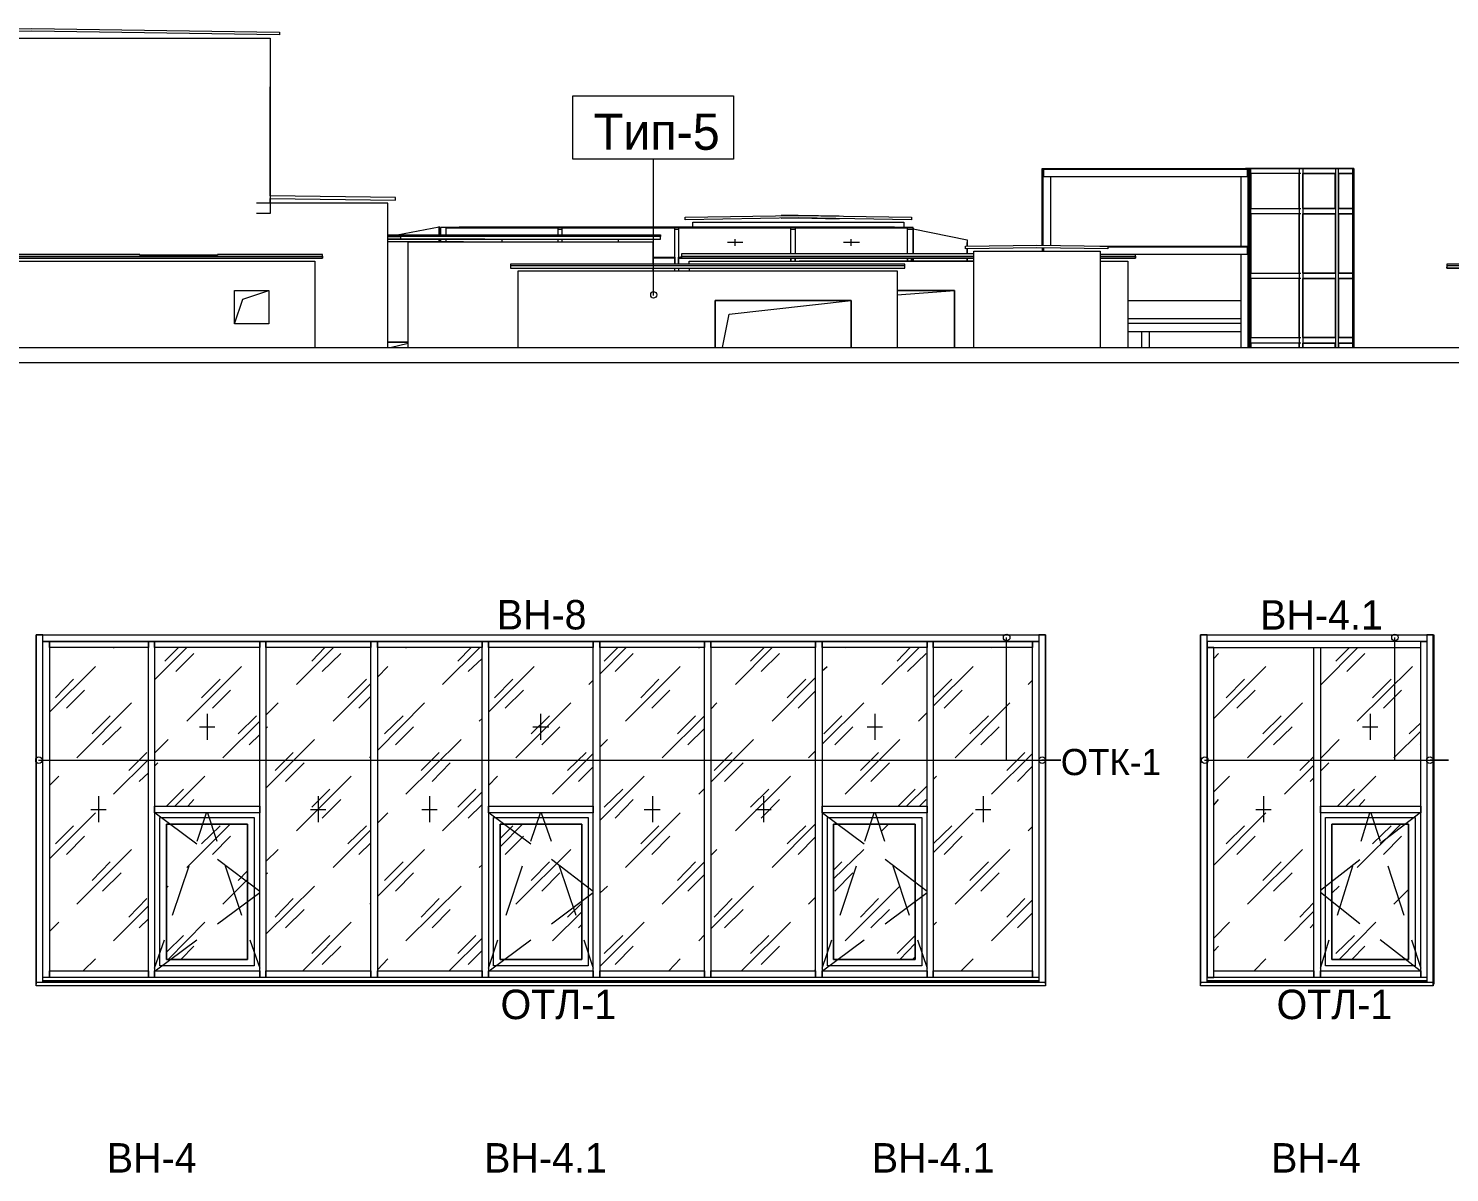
# Model space of a CAD drawing. Header units: millimetres. Extents: x 2294 to 908349, y -83289 to 219220.
# Drawn here: x 331641 to 342625, y 121926 to 130775 of the extents above; entities that cross this region are included whole.
import ezdxf

# ---------------------------------------------------------------- set-up
doc = ezdxf.new("R2010")
doc.units = ezdxf.units.MM
doc.layers.add('PDF _Геометрия', color=7, linetype='Continuous')
doc.layers.add('PDF _Текст', color=7, linetype='Continuous')

msp = doc.modelspace()

# ---------------------------------------------------------------- linework, layer by layer
at = {"layer": 'PDF _Геометрия', "lineweight": 9}
for points in [[(329753.8, 130745.6), (330270.2, 130754.1), (331667.1, 130775.2), (333580.4, 130745.6), (333580.4, 130724.4), (331667.1, 130754.1), (330270.2, 130732.9), (329753.8, 130724.4)], [(333508.5, 129479.9), (333508.5, 130322.3)], [(335849.4, 130254.6), (337089.6, 130254.6), (337089.6, 129763.5), (335849.4, 129763.5)], [(339481.3, 129098.9), (339481.3, 129691.6)], [(339489.8, 129691.6), (341060.3, 129691.6), (341060.3, 129687.3), (341060.3, 129628.1), (339489.8, 129628.1), (339489.8, 129687.3)], [(339489.8, 129687.3), (341060.3, 129687.3)], [(341475.1, 129691.6), (341542.8, 129691.6), (341610.6, 129691.6), (341669.8, 129691.6), (341724.8, 129691.6), (341775.6, 129691.6), (341813.7, 129691.6), (341843.4, 129691.6), (341860.3, 129691.6), (341864.5, 129691.6), (341860.3, 129691.6), (341843.4, 129691.6), (341813.7, 129691.6), (341775.6, 129691.6), (341724.8, 129691.6), (341669.8, 129691.6), (341610.6, 129691.6), (341542.8, 129691.6), (341475.1, 129691.6), (341047.6, 129691.6), (341475.1, 129691.6), (341547.1, 129691.6), (341610.6, 129691.6), (341674.1, 129691.6), (341733.3, 129691.6), (341784.1, 129691.6), (341822.2, 129691.6), (341851.8, 129691.6), (341868.8, 129691.6), (341877.2, 129691.6), (341868.8, 129691.6), (341851.8, 129691.6), (341822.2, 129691.6), (341784.1, 129691.6), (341733.3, 129691.6), (341674.1, 129691.6), (341610.6, 129691.6), (341547.1, 129691.6)], [(341068.7, 129691.6), (341068.7, 128307.3)], [(341089.9, 129653.5), (341089.9, 129382.5), (341462.4, 129382.5), (341462.4, 129653.5)], [(341492, 129691.6), (341462.4, 129691.6)], [(341767.2, 129653.5), (341775.6, 129653.5), (341813.7, 129653.5), (341843.4, 129653.5), (341860.3, 129653.5), (341864.5, 129653.5), (341860.3, 129653.5), (341843.4, 129653.5), (341813.7, 129653.5), (341775.6, 129653.5)], [(341767.2, 129653.5), (341784.1, 129653.5), (341822.2, 129653.5), (341851.8, 129653.5), (341868.8, 129653.5), (341877.2, 129653.5), (341868.8, 129653.5), (341851.8, 129653.5), (341822.2, 129653.5), (341784.1, 129653.5)], [(341877.2, 129691.6), (341877.2, 128307.3), (341877.2, 129691.6), (341885.7, 129691.6), (341885.7, 128307.3), (341885.7, 129691.6)], [(333508.5, 129424.9), (333508.5, 129458.7)], [(341089.9, 129340.2), (341089.9, 128883), (341462.4, 128883), (341462.4, 129340.2)], [(341492, 129340.2), (341542.8, 129340.2), (341610.6, 129340.2), (341669.8, 129340.2), (341724.8, 129340.2), (341741.8, 129340.2), (341724.8, 129340.2), (341669.8, 129340.2), (341610.6, 129340.2), (341542.8, 129340.2)], [(341767.2, 129382.5), (341784.1, 129382.5), (341822.2, 129382.5), (341851.8, 129382.5), (341868.8, 129382.5), (341877.2, 129382.5), (341868.8, 129382.5), (341851.8, 129382.5), (341822.2, 129382.5), (341784.1, 129382.5)], [(341767.2, 129382.5), (341775.6, 129382.5), (341813.7, 129382.5), (341843.4, 129382.5), (341860.3, 129382.5), (341864.5, 129382.5), (341860.3, 129382.5), (341843.4, 129382.5), (341813.7, 129382.5), (341775.6, 129382.5)], [(341767.2, 129340.2), (341775.6, 129340.2), (341813.7, 129340.2), (341843.4, 129340.2), (341860.3, 129340.2), (341864.5, 129340.2), (341860.3, 129340.2), (341843.4, 129340.2), (341813.7, 129340.2), (341775.6, 129340.2)], [(341767.2, 129340.2), (341784.1, 129340.2), (341822.2, 129340.2), (341851.8, 129340.2), (341868.8, 129340.2), (341877.2, 129340.2), (341868.8, 129340.2), (341851.8, 129340.2), (341822.2, 129340.2), (341784.1, 129340.2)], [(334816.5, 129242.9), (334816.5, 129179.4)], [(334816.5, 129238.6), (334816.5, 129179.4)], [(334825, 129209), (334816.5, 129204.8), (334825, 129209), (334816.5, 129209)], [(334875.8, 129230.2), (334875.8, 129234.4)], [(334968.9, 129238.6), (334947.7, 129234.4), (334968.9, 129238.6), (334939.3, 129234.4)], [(338334.2, 129238.6), (334968.9, 129238.6)], [(335764.7, 129221.7), (335752, 129221.7), (335735.1, 129221.7)], [(336636.7, 129221.7), (336666.3, 129221.7), (336649.4, 129221.7)], [(337568, 129221.7), (337551.1, 129221.7), (337534.1, 129221.7)], [(334515.9, 129175.1), (334418.6, 129175.1)], [(335167.8, 129145.5), (334418.6, 129145.5)], [(336526.7, 129166.7), (334515.9, 129166.7), (334515.9, 129179.4), (336526.7, 129179.4)], [(334816.5, 129145.5), (334816.5, 129124.3)], [(334825, 129124.3), (334825, 129145.5)], [(339985.1, 129069.3), (339434.8, 129077.8), (338884.5, 129069.3), (338884.5, 129090.5), (339434.8, 129098.9), (339985.1, 129090.5)], [(339481.3, 129052.4), (339481.3, 129077.8)], [(339985.1, 129086.2), (341060.3, 129086.2)], [(330735.8, 129014.3), (333914.9, 129014.3), (333914.9, 129027), (333102.1, 129027), (333102.1, 129022.7), (332501, 129022.7), (332501, 129027), (330735.8, 129027)], [(337534.1, 128997.3), (337534.1, 128976.2)], [(338948, 128997.3), (337534.1, 128997.3)], [(337568, 128976.2), (337568, 128997.3)], [(338435.8, 128997.3), (338435.8, 128976.2)], [(338473.9, 128997.3), (338473.9, 128976.2)], [(338478.1, 128976.2), (338478.1, 128997.3)], [(338897.2, 129069.3), (338897.2, 129031.2)], [(338897.2, 128997.3), (338897.2, 128976.2)], [(335366.8, 128942.3), (338414.6, 128942.3), (338414.6, 128950.8), (335366.8, 128950.8)], [(341767.2, 128883), (341784.1, 128883), (341822.2, 128883), (341851.8, 128883), (341868.8, 128883), (341877.2, 128883), (341868.8, 128883), (341851.8, 128883), (341822.2, 128883), (341784.1, 128883)], [(341767.2, 128883), (341775.6, 128883), (341813.7, 128883), (341843.4, 128883), (341860.3, 128883), (341864.5, 128883), (341860.3, 128883), (341843.4, 128883), (341813.7, 128883), (341775.6, 128883)], [(342605.3, 128942.3), (345915.6, 128942.3), (345915.6, 128950.8), (345039.3, 128950.8), (345039.3, 128946.5), (344442.5, 128946.5), (344442.5, 128950.8), (343689, 128950.8), (343689, 128946.5), (343092.1, 128946.5), (343092.1, 128950.8), (342605.3, 128950.8)], [(333500, 128747.6), (333500, 128489.4), (333233.3, 128489.4), (333233.3, 128747.6)], [(333500, 128747.6), (333500, 128489.4), (333233.3, 128489.4), (333233.3, 128747.6)], [(338799.8, 128747.6), (338355.3, 128747.6), (338799.8, 128747.6), (338799.8, 128307.3)], [(341089.9, 128840.7), (341089.9, 128383.5), (341462.4, 128383.5), (341462.4, 128840.7)], [(341492, 128840.7), (341542.8, 128840.7), (341610.6, 128840.7), (341669.8, 128840.7), (341724.8, 128840.7), (341741.8, 128840.7), (341724.8, 128840.7), (341669.8, 128840.7), (341610.6, 128840.7), (341542.8, 128840.7)], [(341767.2, 128840.7), (341775.6, 128840.7), (341813.7, 128840.7), (341843.4, 128840.7), (341860.3, 128840.7), (341864.5, 128840.7), (341860.3, 128840.7), (341843.4, 128840.7), (341813.7, 128840.7), (341775.6, 128840.7)], [(341767.2, 128840.7), (341784.1, 128840.7), (341822.2, 128840.7), (341851.8, 128840.7), (341868.8, 128840.7), (341877.2, 128840.7), (341868.8, 128840.7), (341851.8, 128840.7), (341822.2, 128840.7), (341784.1, 128840.7)], [(337999.8, 128671.4), (336950, 128671.4), (336950, 128307.3), (336950, 128671.4), (337999.8, 128671.4), (337999.8, 128307.3)], [(334575.2, 128349.7), (334418.6, 128349.7)], [(341492, 128341.2), (341542.8, 128341.2), (341610.6, 128341.2), (341669.8, 128341.2), (341724.8, 128341.2), (341741.8, 128341.2), (341724.8, 128341.2), (341669.8, 128341.2), (341610.6, 128341.2), (341542.8, 128341.2)], [(341767.2, 128383.5), (341784.1, 128383.5), (341822.2, 128383.5), (341851.8, 128383.5), (341868.8, 128383.5), (341877.2, 128383.5), (341868.8, 128383.5), (341851.8, 128383.5), (341822.2, 128383.5), (341784.1, 128383.5)], [(341767.2, 128383.5), (341775.6, 128383.5), (341813.7, 128383.5), (341843.4, 128383.5), (341860.3, 128383.5), (341864.5, 128383.5), (341860.3, 128383.5), (341843.4, 128383.5), (341813.7, 128383.5), (341775.6, 128383.5)], [(341767.2, 128341.2), (341775.6, 128341.2), (341813.7, 128341.2), (341843.4, 128341.2), (341860.3, 128341.2), (341864.5, 128341.2), (341860.3, 128341.2), (341843.4, 128341.2), (341813.7, 128341.2), (341775.6, 128341.2)], [(341767.2, 128341.2), (341784.1, 128341.2), (341822.2, 128341.2), (341851.8, 128341.2), (341868.8, 128341.2), (341877.2, 128341.2), (341868.8, 128341.2), (341851.8, 128341.2), (341822.2, 128341.2), (341784.1, 128341.2)], [(331751.8, 126085), (331777.2, 126085), (332589.9, 126085), (333453.4, 126085), (334312.8, 126085), (335172.1, 126085), (336031.4, 126085), (336890.7, 126085), (337750, 126085), (338609.3, 126085), (339426.3, 126085), (339451.7, 126085), (339451.7, 126034.2), (339426.3, 126034.2), (338609.3, 126034.2), (337750, 126034.2), (336890.7, 126034.2), (336031.4, 126034.2), (335172.1, 126034.2), (334312.8, 126034.2), (333453.4, 126034.2), (332589.9, 126034.2), (331777.2, 126034.2), (331751.8, 126034.2)], [(332568.7, 125987.6), (331802.6, 125987.6), (331802.6, 126034.2), (332568.7, 126034.2)], [(332568.7, 124734.6), (332568.7, 126034.2), (332615.3, 126034.2), (332615.3, 124734.6), (332615.3, 123435.1), (332568.7, 123435.1)], [(333428.1, 125987.6), (332615.3, 125987.6), (332615.3, 126034.2), (333428.1, 126034.2)], [(333428.1, 124734.6), (333428.1, 126034.2), (333474.6, 126034.2), (333474.6, 124734.6), (333474.6, 123435.1), (333428.1, 123435.1)], [(334287.4, 125987.6), (333474.6, 125987.6), (333474.6, 126034.2), (334287.4, 126034.2)], [(334287.4, 124734.6), (334287.4, 126034.2), (334338.2, 126034.2), (334338.2, 124734.6), (334338.2, 123435.1), (334287.4, 123435.1)], [(335146.7, 125987.6), (334338.2, 125987.6), (334338.2, 126034.2), (335146.7, 126034.2)], [(335146.7, 124734.6), (335146.7, 126034.2), (335197.5, 126034.2), (335197.5, 124734.6), (335197.5, 123435.1), (335146.7, 123435.1)], [(336006, 125987.6), (335197.5, 125987.6), (335197.5, 126034.2), (336006, 126034.2)], [(336006, 124734.6), (336006, 126034.2), (336056.8, 126034.2), (336056.8, 124734.6), (336056.8, 123435.1), (336006, 123435.1)], [(336865.3, 125987.6), (336056.8, 125987.6), (336056.8, 126034.2), (336865.3, 126034.2)], [(336865.3, 124734.6), (336865.3, 126034.2), (336916.1, 126034.2), (336916.1, 124734.6), (336916.1, 123435.1), (336865.3, 123435.1)], [(337724.6, 125987.6), (336916.1, 125987.6), (336916.1, 126034.2), (337724.6, 126034.2)], [(337724.6, 124734.6), (337724.6, 126034.2), (337775.4, 126034.2), (337775.4, 124734.6), (337775.4, 123435.1), (337724.6, 123435.1)], [(338588.2, 125987.6), (337775.4, 125987.6), (337775.4, 126034.2), (338588.2, 126034.2)], [(338588.2, 124734.6), (338588.2, 126034.2), (338634.7, 126034.2), (338634.7, 124734.6), (338634.7, 123435.1), (338588.2, 123435.1)], [(339400.9, 125987.6), (338634.7, 125987.6), (338634.7, 126034.2), (339400.9, 126034.2)], [(341602.1, 126034.2), (340751.2, 126034.2), (340751.2, 125987.6), (341602.1, 125987.6), (342402.1, 125987.6), (342402.1, 126034.2), (341602.1, 126034.2), (340776.6, 126034.2), (340751.2, 126034.2), (340751.2, 126085), (340776.6, 126085), (341602.1, 126085), (342427.5, 126085), (342448.7, 126085), (342448.7, 126034.2), (342427.5, 126034.2)], [(342402.1, 126008.8), (342402.1, 126034.2), (342448.7, 126034.2), (342448.7, 126008.8), (342448.7, 124734.6), (342448.7, 123435.1), (342402.1, 123435.1), (342402.1, 124734.6)], [(341627.5, 123435.1), (341576.7, 123435.1), (340802, 123435.1), (340802, 123485.9), (341576.7, 123485.9), (341576.7, 123435.1), (341576.7, 124734.6), (341576.7, 125987.6), (341627.5, 125987.6), (341627.5, 124734.6)], [(333428.1, 124709.2), (332615.3, 124709.2), (332615.3, 124760), (333428.1, 124760)], [(336006, 124709.2), (335197.5, 124709.2), (335197.5, 124760), (336006, 124760)], [(338588.2, 124709.2), (337775.4, 124709.2), (337775.4, 124760), (338588.2, 124760)], [(342402.1, 124709.2), (341627.5, 124709.2), (341627.5, 124760), (342402.1, 124760)], [(332657.6, 124671.1), (333385.7, 124671.1), (333385.7, 123524), (332657.6, 123524)], [(333385.7, 124671.1), (333385.7, 123524), (332657.6, 123524), (332657.6, 124671.1)], [(333334.9, 124620.4), (332708.4, 124620.4), (332708.4, 123574.8), (333334.9, 123574.8)], [(332708.4, 123574.8), (332708.4, 124620.4), (333334.9, 124620.4), (333334.9, 123574.8)], [(335235.6, 124671.1), (335967.9, 124671.1), (335967.9, 123524), (335235.6, 123524)], [(335967.9, 124671.1), (335967.9, 123524), (335235.6, 123524), (335235.6, 124671.1)], [(335917.1, 124620.4), (335286.4, 124620.4), (335286.4, 123574.8), (335917.1, 123574.8)], [(335286.4, 123574.8), (335286.4, 124620.4), (335917.1, 124620.4), (335917.1, 123574.8)], [(337817.7, 124671.1), (338545.8, 124671.1), (338545.8, 123524), (337817.7, 123524)], [(338545.8, 124671.1), (338545.8, 123524), (337817.7, 123524), (337817.7, 124671.1)], [(338495, 124620.4), (337864.3, 124620.4), (337864.3, 123574.8), (338495, 123574.8)], [(337864.3, 123574.8), (337864.3, 124620.4), (338495, 124620.4), (338495, 123574.8)], [(341665.6, 124671.1), (342359.8, 124671.1), (342359.8, 123524), (341665.6, 123524)], [(342359.8, 124671.1), (342359.8, 123524), (341665.6, 123524), (341665.6, 124671.1)], [(342309, 124620.4), (341716.4, 124620.4), (341716.4, 123574.8), (342309, 123574.8)], [(341716.4, 123574.8), (341716.4, 124620.4), (342309, 124620.4), (342309, 123574.8)], [(332568.7, 123435.1), (331802.6, 123435.1), (331802.6, 123485.9), (332568.7, 123485.9)], [(333428.1, 123435.1), (332615.3, 123435.1), (332615.3, 123485.9), (333428.1, 123485.9)], [(334287.4, 123435.1), (333474.6, 123435.1), (333474.6, 123485.9), (334287.4, 123485.9)], [(335146.7, 123435.1), (334338.2, 123435.1), (334338.2, 123485.9), (335146.7, 123485.9)], [(336006, 123435.1), (335197.5, 123435.1), (335197.5, 123485.9), (336006, 123485.9)], [(336865.3, 123435.1), (336056.8, 123435.1), (336056.8, 123485.9), (336865.3, 123485.9)], [(337724.6, 123435.1), (336916.1, 123435.1), (336916.1, 123485.9), (337724.6, 123485.9)], [(338588.2, 123435.1), (337775.4, 123435.1), (337775.4, 123485.9), (338588.2, 123485.9)], [(339400.9, 123435.1), (338634.7, 123435.1), (338634.7, 123485.9), (339400.9, 123485.9)], [(342402.1, 123435.1), (341627.5, 123435.1), (341627.5, 123485.9), (342402.1, 123485.9)]]:
    msp.add_lwpolyline(points, close=True, dxfattribs=at)
for points in [[(330346.4, 129154), (330346.4, 129175.1), (329766.5, 129166.7), (329766.5, 129145.5), (330346.4, 129154), (330346.4, 129124.3), (330346.4, 130686.3), (330452.2, 130686.3), (330452.2, 130699), (333402.7, 130699), (333508.5, 130699), (333508.5, 129344.4), (333402.7, 129344.4)], [(333508.5, 130322.3), (333508.5, 129479.9), (333508.5, 129458.7)], [(336471.6, 128709.5), (336471.6, 129763.5)], [(339477.1, 129098.9), (339477.1, 129691.6), (339481.3, 129691.6), (339540.6, 129691.6)], [(339540.6, 129628.1), (339540.6, 129098.9)], [(341013.7, 129691.6), (341068.7, 129691.6), (341077.2, 129691.6), (341077.2, 128307.3)], [(341013.7, 129090.5), (341013.7, 129628.1)], [(341462.4, 129691.6), (341462.4, 128307.3), (341462.4, 128341.2), (341089.9, 128341.2), (341089.9, 128307.3), (341089.9, 129691.6), (341060.3, 129691.6), (341089.9, 129691.6)], [(341475.1, 129653.5), (341077.2, 129653.5)], [(341492, 129691.6), (341492, 128307.3), (341492, 128341.2)], [(341741.8, 129382.5), (341741.8, 129653.5), (341741.8, 129382.5), (341724.8, 129382.5), (341669.8, 129382.5), (341610.6, 129382.5), (341542.8, 129382.5), (341492, 129382.5), (341542.8, 129382.5), (341610.6, 129382.5), (341669.8, 129382.5), (341724.8, 129382.5), (341741.8, 129382.5), (341733.3, 129382.5), (341674.1, 129382.5), (341610.6, 129382.5), (341547.1, 129382.5), (341492, 129382.5), (341547.1, 129382.5), (341610.6, 129382.5), (341674.1, 129382.5), (341733.3, 129382.5), (341746, 129382.5)], [(341492, 129382.5), (341492, 129653.5), (341542.8, 129653.5), (341610.6, 129653.5), (341669.8, 129653.5), (341724.8, 129653.5), (341741.8, 129653.5), (341724.8, 129653.5), (341669.8, 129653.5), (341610.6, 129653.5), (341542.8, 129653.5), (341492, 129653.5), (341547.1, 129653.5), (341610.6, 129653.5), (341674.1, 129653.5), (341733.3, 129653.5), (341741.8, 129653.5)], [(341746, 129653.5), (341733.3, 129653.5), (341674.1, 129653.5), (341610.6, 129653.5), (341547.1, 129653.5), (341492, 129653.5)], [(341746, 128307.3), (341746, 129691.6), (341741.8, 129691.6), (341762.9, 129691.6), (341767.2, 129691.6), (341746, 129691.6)], [(341767.2, 128341.2), (341767.2, 128307.3), (341767.2, 129691.6)], [(341767.2, 129653.5), (341767.2, 129382.5)], [(341877.2, 129653.5), (341877.2, 129691.6)], [(334418.6, 128307.3), (334418.6, 129424.9), (333402.7, 129424.9)], [(333508.5, 129458.7), (334477.8, 129446), (334477.8, 129467.2), (333508.5, 129479.9)], [(333508.5, 129458.7), (333508.5, 129424.9)], [(337457.9, 129306.4), (337589.1, 129310.6), (336717.1, 129293.7), (336717.1, 129314.8), (337589.1, 129327.5), (337457.9, 129327.5)], [(337906.6, 129323.3), (337589.1, 129327.5), (338465.4, 129314.8), (338465.4, 129293.7), (337589.1, 129310.6), (337906.6, 129302.1)], [(341077.2, 129382.5), (341475.1, 129382.5)], [(341475.1, 129340.2), (341077.2, 129340.2)], [(341746, 129340.2), (341733.3, 129340.2), (341674.1, 129340.2), (341610.6, 129340.2), (341547.1, 129340.2), (341492, 129340.2), (341547.1, 129340.2), (341610.6, 129340.2), (341674.1, 129340.2), (341733.3, 129340.2), (341741.8, 129340.2), (341741.8, 128883)], [(341741.8, 129340.2), (341741.8, 128883), (341724.8, 128883), (341669.8, 128883), (341610.6, 128883), (341542.8, 128883), (341492, 128883), (341542.8, 128883), (341610.6, 128883), (341669.8, 128883), (341724.8, 128883), (341741.8, 128883), (341733.3, 128883), (341674.1, 128883), (341610.6, 128883), (341547.1, 128883), (341492, 128883), (341547.1, 128883), (341610.6, 128883), (341674.1, 128883), (341733.3, 128883), (341746, 128883)], [(341492, 128883), (341492, 129340.2)], [(341767.2, 129340.2), (341767.2, 128883)], [(341877.2, 129340.2), (341877.2, 129382.5)], [(334816.5, 129179.4), (334816.5, 129238.6), (334490.5, 129175.1)], [(334816.5, 129242.9), (334816.5, 129242.9)], [(338478.1, 129213.2), (338478.1, 129221.7), (338478.1, 129234.4), (337551.1, 129234.4), (336649.4, 129234.4), (335752, 129234.4), (334875.8, 129234.4), (334825, 129234.4), (334825, 129179.4)], [(335735.1, 129179.4), (335735.1, 129230.2), (334867.3, 129230.2), (334867.3, 129179.4)], [(334968.9, 129238.6), (334968.9, 129238.6)], [(334968.9, 129238.6), (334968.9, 129238.6)], [(334968.9, 129238.6), (334968.9, 129238.6)], [(338334.2, 129238.6), (334968.9, 129238.6)], [(338334.2, 129238.6), (334968.9, 129238.6)], [(334968.9, 129238.6), (334968.9, 129238.6)], [(338334.2, 129238.6), (334968.9, 129238.6)], [(336467.4, 129005.8), (336636.7, 129005.8), (336636.7, 129230.2), (335764.7, 129230.2), (335764.7, 129179.4)], [(337534.1, 129031.2), (337534.1, 129230.2), (336666.3, 129230.2), (336666.3, 129005.8), (336687.5, 129005.8)], [(336776.4, 129238.6), (336776.4, 129276.7), (338300.3, 129276.7), (338406.1, 129276.7), (338406.1, 129234.4)], [(338435.8, 129031.2), (338435.8, 129230.2), (337568, 129230.2), (337568, 129031.2)], [(338334.2, 129238.6), (338334.2, 129238.6)], [(338334.2, 129238.6), (338334.2, 129238.6)], [(338334.2, 129238.6), (338334.2, 129238.6)], [(338334.2, 129238.6), (338334.2, 129238.6)], [(338363.8, 129234.4), (338334.2, 129238.6)], [(338334.2, 129238.6), (338355.3, 129234.4)], [(338334.2, 129238.6), (338334.2, 129238.6)], [(338363.8, 129234.4), (338334.2, 129238.6)], [(338334.2, 129238.6), (338355.3, 129234.4)], [(338334.2, 129238.6), (338334.2, 129238.6)], [(338478.1, 129221.7), (338435.8, 129221.7), (338478.1, 129221.7), (338478.1, 129031.2), (338478.1, 129225.9), (338897.2, 129141.3), (338897.2, 129090.5), (338897.2, 129120.1), (338897.2, 129090.5)], [(338473.9, 129230.2), (338478.1, 129230.2), (338478.1, 129031.2), (338478.1, 129225.9)], [(334418.6, 129166.7), (334515.9, 129166.7), (334515.9, 129145.5), (336526.7, 129145.5), (336526.7, 129166.7)], [(335002.7, 129124.3), (334418.6, 129124.3)], [(334515.9, 129158.2), (334515.9, 129145.5), (336526.7, 129145.5), (336526.7, 129158.2)], [(334575.2, 128307.3), (334575.2, 129124.3), (336361.6, 129124.3), (336467.4, 129124.3), (336467.4, 128950.8)], [(334816.5, 129145.5), (334816.5, 129124.3), (334816.5, 129145.5)], [(334816.5, 129124.3), (334816.5, 129145.5)], [(334867.3, 129145.5), (334867.3, 129124.3)], [(335303.3, 129124.3), (335303.3, 129145.5)], [(335735.1, 129124.3), (335735.1, 129145.5)], [(335764.7, 129145.5), (335764.7, 129124.3)], [(336200.7, 129124.3), (336200.7, 129145.5)], [(337161.6, 129120.1), (337043.1, 129120.1)], [(337102.3, 129094.7), (337102.3, 129145.5)], [(338063.3, 129120.1), (337940.5, 129120.1)], [(337999.8, 129094.7), (337999.8, 129145.5)], [(339477.1, 129077.8), (339477.1, 129052.4)], [(339489.8, 129052.4), (339489.8, 129077.8)], [(339921.6, 129090.5), (341060.3, 129090.5), (341060.3, 129086.2), (341060.3, 129027), (340196.7, 129027)], [(333914.9, 129014.3), (333914.9, 128997.3), (330735.8, 128997.3), (330735.8, 129005.8)], [(330735.8, 129014.3), (330735.8, 128997.3), (333914.9, 128997.3), (333914.9, 129005.8)], [(330795.1, 128307.3), (330795.1, 128976.2), (333749.8, 128976.2), (333855.6, 128976.2), (333855.6, 128307.3)], [(332501, 129022.7), (333102.1, 129022.7)], [(336636.7, 128997.3), (336636.7, 128950.8), (336636.7, 128997.3), (336467.4, 128997.3)], [(336636.7, 129005.8), (336636.7, 128997.3), (336636.7, 128959.2)], [(336666.3, 128997.3), (336666.3, 128950.8), (336666.3, 128997.3), (336687.5, 128997.3), (338948, 128997.3), (336687.5, 128997.3), (336687.5, 129014.3), (336687.5, 128997.3)], [(336666.3, 128959.2), (336666.3, 128997.3), (336666.3, 129005.8)], [(338948, 129031.2), (336687.5, 129031.2), (336687.5, 129014.3), (338948, 129014.3)], [(336746.8, 128950.8), (336746.8, 128976.2), (338948, 128976.2), (337597.6, 128976.2)], [(338465.4, 128976.2), (338465.4, 128997.3)], [(338478.1, 128997.3), (338478.1, 128976.2)], [(338897.2, 129031.2), (338897.2, 129069.3)], [(338897.2, 128976.2), (338897.2, 128997.3)], [(338948, 128307.3), (338948, 129052.4), (339820, 129052.4), (339925.8, 129052.4), (339925.8, 128307.3)], [(339925.8, 129014.3), (340196.7, 129014.3), (340196.7, 129027), (339925.8, 129027)], [(340196.7, 129014.3), (340196.7, 128997.3), (339925.8, 128997.3), (340196.7, 128997.3), (340196.7, 129010)], [(339925.8, 128976.2), (340031.6, 128976.2), (340137.5, 128976.2), (340137.5, 128307.3)], [(341013.7, 128307.3), (341013.7, 129027)], [(335366.8, 128929.6), (335366.8, 128921.1), (338414.6, 128921.1), (338414.6, 128942.3)], [(335366.8, 128942.3), (335366.8, 128921.1), (338414.6, 128921.1), (338414.6, 128929.6)], [(335426.1, 128307.3), (335426.1, 128900), (338249.5, 128900), (338355.3, 128900), (338355.3, 128307.3)], [(336467.4, 128921.1), (336467.4, 128900)], [(336636.7, 128900), (336636.7, 128921.1)], [(336666.3, 128921.1), (336666.3, 128900)], [(336746.8, 128921.1), (336746.8, 128900)], [(341077.2, 128883), (341475.1, 128883)], [(341877.2, 128840.7), (341877.2, 128883)], [(345915.6, 128942.3), (345915.6, 128921.1), (342605.3, 128921.1), (342605.3, 128929.6)], [(342605.3, 128942.3), (342605.3, 128921.1), (345915.6, 128921.1), (345915.6, 128929.6)], [(333233.3, 128489.4), (333296.8, 128679.9), (333500, 128747.6)], [(338355.3, 128713.7), (338799.8, 128747.6)], [(339925.8, 128819.5), (339925.8, 128417.4)], [(341475.1, 128840.7), (341077.2, 128840.7)], [(341746, 128840.7), (341733.3, 128840.7), (341674.1, 128840.7), (341610.6, 128840.7), (341547.1, 128840.7), (341492, 128840.7), (341547.1, 128840.7), (341610.6, 128840.7), (341674.1, 128840.7), (341733.3, 128840.7), (341741.8, 128840.7), (341741.8, 128383.5)], [(341741.8, 128840.7), (341741.8, 128383.5), (341724.8, 128383.5), (341669.8, 128383.5), (341610.6, 128383.5), (341542.8, 128383.5), (341492, 128383.5), (341542.8, 128383.5), (341610.6, 128383.5), (341669.8, 128383.5), (341724.8, 128383.5), (341741.8, 128383.5), (341733.3, 128383.5), (341674.1, 128383.5), (341610.6, 128383.5), (341547.1, 128383.5), (341492, 128383.5), (341547.1, 128383.5), (341610.6, 128383.5), (341674.1, 128383.5), (341733.3, 128383.5), (341746, 128383.5)], [(341492, 128383.5), (341492, 128840.7)], [(341767.2, 128840.7), (341767.2, 128383.5)], [(337005, 128307.3), (337055.8, 128565.6), (337999.8, 128671.4)], [(340137.5, 128671.4), (341013.7, 128671.4)], [(340137.5, 128531.7), (341013.7, 128531.7)], [(341013.7, 128493.6), (340137.5, 128493.6)], [(340137.5, 128430.1), (341013.7, 128430.1)], [(340243.3, 128430.1), (340243.3, 128307.3)], [(340306.8, 128307.3), (340306.8, 128430.1)], [(418254.3, 128188.8), (418254.3, 128307.3), (418254.3, 128188.8), (313943.3, 128188.8), (313943.3, 128307.3), (418254.3, 128307.3)], [(334435.5, 128307.3), (334575.2, 128341.2)], [(341077.2, 128383.5), (341475.1, 128383.5)], [(341475.1, 128341.2), (341077.2, 128341.2)], [(341746, 128341.2), (341733.3, 128341.2), (341674.1, 128341.2), (341610.6, 128341.2), (341547.1, 128341.2), (341492, 128341.2), (341547.1, 128341.2), (341610.6, 128341.2), (341674.1, 128341.2), (341733.3, 128341.2), (341741.8, 128341.2), (341741.8, 128307.3), (341741.8, 128341.2)], [(341877.2, 128341.2), (341877.2, 128383.5)], [(331751.8, 123397), (331751.8, 123460.5), (331751.8, 124734.6), (331751.8, 126034.2), (331802.6, 126034.2), (331802.6, 124734.6), (331802.6, 123435.1), (331751.8, 123435.1), (331751.8, 124734.6), (331751.8, 126008.8), (331751.8, 126085), (331701, 126085), (331701, 126008.8), (331701, 124734.6), (331701, 123460.5), (331701, 123384.3), (331701, 126085), (333500, 126085), (337000.8, 126085), (339502.5, 126085), (339502.5, 123384.3), (339502.5, 123460.5), (339502.5, 124734.6), (339502.5, 126008.8), (339502.5, 126085), (339451.7, 126085), (339451.7, 126008.8), (339451.7, 124734.6), (339451.7, 123435.1), (339400.9, 123435.1), (339400.9, 124734.6), (339400.9, 126034.2), (339451.7, 126034.2), (339451.7, 124734.6), (339451.7, 123460.5), (339451.7, 123397)], [(339197.7, 126063.8), (339197.7, 125115.6), (339621, 125115.6), (339472.9, 125115.6)], [(340751.2, 123397), (340751.2, 123460.5), (340751.2, 124734.6), (340751.2, 123435.1), (340802, 123435.1), (340802, 124734.6), (340802, 125987.6), (340751.2, 125987.6), (340751.2, 124734.6), (340751.2, 126008.8), (340751.2, 126085), (340700.4, 126085), (340700.4, 126008.8), (340700.4, 124734.6), (340700.4, 123460.5), (340700.4, 123384.3), (340700.4, 126085), (342503.7, 126085), (342503.7, 123384.3)], [(342199, 126063.8), (342199, 125115.6), (342618, 125115.6), (342474.1, 125115.6)], [(342499.5, 123384.3), (342499.5, 123460.5), (342499.5, 124734.6), (342499.5, 126008.8), (342499.5, 126085), (342448.7, 126085), (342448.7, 126008.8), (342448.7, 124734.6), (342448.7, 123460.5), (342448.7, 123397)], [(332297.8, 125983.4), (332302.1, 125987.6)], [(332615.3, 125737.9), (332865.1, 125987.6)], [(332695.7, 125881.8), (332801.6, 125987.6)], [(332780.4, 125801.4), (332920.1, 125941.1)], [(333711.7, 125699.8), (333999.5, 125987.6)], [(333830.2, 125881.8), (333931.8, 125987.6)], [(333910.6, 125801.4), (334054.5, 125941.1)], [(334558.3, 125983.4), (334562.5, 125987.6)], [(334841.9, 125699.8), (335129.7, 125987.6)], [(334960.4, 125881.8), (335062, 125987.6)], [(335040.8, 125801.4), (335146.7, 125903)], [(335692.7, 125983.4), (335692.7, 125987.6)], [(336056.8, 125780.2), (336260, 125987.6)], [(336090.6, 125881.8), (336196.5, 125987.6)], [(336175.3, 125801.4), (336315, 125941.1)], [(336823, 125983.4), (336827.2, 125987.6)], [(337106.6, 125699.8), (337390.2, 125987.6)], [(337220.9, 125881.8), (337326.7, 125987.6)], [(337305.5, 125801.4), (337445.2, 125941.1)], [(337953.2, 125983.4), (337957.4, 125987.6)], [(338236.8, 125699.8), (338524.7, 125987.6)], [(338355.3, 125881.8), (338456.9, 125987.6)], [(338435.8, 125801.4), (338579.7, 125941.1)], [(339083.4, 125983.4), (339087.7, 125987.6)], [(340802, 125903), (340840.1, 125941.1)], [(341348.1, 125983.4), (341352.3, 125987.6)], [(341631.7, 125699.8), (341915.3, 125987.6)], [(341746, 125881.8), (341851.8, 125987.6)], [(341830.7, 125801.4), (341970.4, 125941.1)], [(331802.6, 125488.1), (332158.1, 125839.5)], [(332865.1, 125416.2), (333288.4, 125839.5)], [(334338.2, 125759), (334418.6, 125839.5)], [(335197.5, 125488.1), (335548.8, 125839.5)], [(336255.7, 125416.2), (336679, 125839.5)], [(337775.4, 125805.6), (337813.5, 125839.5)], [(338634.7, 125534.7), (338943.7, 125839.5)], [(340802, 125437.3), (341204.2, 125839.5)], [(341911.1, 125416.2), (342338.6, 125839.5)], [(331849.1, 125598.2), (331988.8, 125742.1)], [(332979.3, 125598.2), (333123.3, 125742.1)], [(333995.3, 125416.2), (334287.4, 125708.2)], [(334109.6, 125598.2), (334253.5, 125742.1)], [(335244, 125598.2), (335383.7, 125742.1)], [(335972.1, 125699.8), (336006, 125733.6)], [(336374.3, 125598.2), (336514, 125742.1)], [(337390.2, 125416.2), (337724.6, 125754.8)], [(337504.5, 125598.2), (337648.4, 125742.1)], [(338634.7, 125598.2), (338778.6, 125742.1)], [(339367, 125699.8), (339400.9, 125733.6)], [(340899.4, 125598.2), (341039.1, 125742.1)], [(342029.6, 125598.2), (342173.6, 125742.1)], [(331933.8, 125517.8), (332073.5, 125657.5)], [(332014.2, 125132.6), (332437.5, 125560.1)], [(333064, 125517.8), (333203.7, 125657.5)], [(333474.6, 125462.7), (333572, 125560.1)], [(334194.2, 125517.8), (334287.4, 125610.9)], [(334338.2, 125191.8), (334702.2, 125560.1)], [(335324.5, 125517.8), (335468.4, 125657.5)], [(335409.1, 125132.6), (335832.4, 125560.1)], [(336458.9, 125517.8), (336598.6, 125657.5)], [(336916.1, 125509.3), (336962.7, 125560.1)], [(337589.1, 125517.8), (337724.6, 125653.2)], [(337775.4, 125238.4), (338097.1, 125560.1)], [(338719.4, 125517.8), (338859.1, 125657.5)], [(338804, 125132.6), (339227.3, 125560.1)], [(340979.8, 125517.8), (341123.8, 125657.5)], [(341064.5, 125132.6), (341487.8, 125560.1)], [(342114.3, 125517.8), (342254, 125657.5)], [(332132.7, 125318.8), (332272.4, 125458.5)], [(333021.7, 125475.4), (333021.7, 125272.2)], [(333263, 125318.8), (333402.7, 125458.5)], [(334393.2, 125318.8), (334537.1, 125458.5)], [(335527.6, 125318.8), (335667.3, 125458.5)], [(335599.6, 125475.4), (335599.6, 125272.2)], [(336539.4, 125132.6), (336865.3, 125458.5)], [(336657.9, 125318.8), (336797.6, 125458.5)], [(337788.1, 125318.8), (337927.8, 125458.5)], [(338181.8, 125475.4), (338181.8, 125272.2)], [(338520.4, 125416.2), (338588.2, 125483.9)], [(338918.3, 125318.8), (339062.3, 125458.5)], [(341183, 125318.8), (341322.7, 125458.5)], [(342012.7, 125475.4), (342012.7, 125272.2)], [(332213.2, 125234.1), (332357.1, 125373.8)], [(332962.4, 125373.8), (333080.9, 125373.8)], [(333144.4, 125132.6), (333428.1, 125416.2)], [(333474.6, 125365.4), (333487.3, 125373.8)], [(334477.8, 125234.1), (334617.5, 125373.8)], [(335125.5, 125416.2), (335146.7, 125437.3)], [(335540.3, 125373.8), (335663.1, 125373.8)], [(335608.1, 125234.1), (335747.8, 125373.8)], [(336738.3, 125234.1), (336865.3, 125361.1)], [(337872.8, 125234.1), (338012.5, 125373.8)], [(338122.5, 125373.8), (338241, 125373.8)], [(339003, 125234.1), (339142.7, 125373.8)], [(341263.4, 125234.1), (341407.4, 125373.8)], [(341953.4, 125373.8), (342072, 125373.8)], [(342194.7, 125132.6), (342402.1, 125340)], [(342313.2, 125318.8), (342402.1, 125403.5)], [(332615.3, 125170.7), (332721.1, 125276.5)], [(333347.6, 125234.1), (333428.1, 125314.6)], [(333474.6, 124899.7), (333851.4, 125276.5)], [(334558.3, 124853.2), (334985.8, 125276.5)], [(336056.8, 125217.2), (336116, 125276.5)], [(336916.1, 124946.3), (337246.3, 125276.5)], [(337953.2, 124853.2), (338376.5, 125276.5)], [(341627.5, 125128.3), (341771.4, 125276.5)], [(342397.9, 125234.1), (342402.1, 125238.4)], [(331717.9, 125115.6), (339621, 125115.6)], [(332297.8, 124853.2), (332568.7, 125119.9)], [(332416.3, 125035.2), (332556, 125174.9)], [(333546.6, 125035.2), (333686.3, 125174.9)], [(334278.9, 125132.6), (334287.4, 125145.3)], [(334676.8, 125035.2), (334816.5, 125174.9)], [(335692.7, 124853.2), (336006, 125166.4)], [(335807, 125035.2), (335951, 125174.9)], [(336941.5, 125035.2), (337081.2, 125174.9)], [(337669.6, 125132.6), (337724.6, 125187.6)], [(338071.7, 125035.2), (338211.4, 125174.9)], [(339083.4, 124853.2), (339400.9, 125166.4)], [(339201.9, 125035.2), (339341.6, 125174.9)], [(340730.1, 125115.6), (342618, 125115.6)], [(341466.6, 125035.2), (341576.7, 125145.3)], [(332496.8, 124950.5), (332568.7, 125018.3)], [(332615.3, 125069.1), (332640.7, 125094.5)], [(333627, 124950.5), (333770.9, 125094.5)], [(334761.5, 124950.5), (334901.2, 125094.5)], [(335891.7, 124950.5), (336006, 125064.8)], [(337021.9, 124950.5), (337165.8, 125094.5)], [(338152.1, 124950.5), (338296.1, 125094.5)], [(339286.6, 124950.5), (339400.9, 125069.1)], [(341348.1, 124853.2), (341576.7, 125077.5)], [(341627.5, 125031), (341691, 125094.5)], [(331802.6, 124920.9), (331874.5, 124992.9)], [(332771.9, 124760), (333004.7, 124992.9)], [(333711.7, 124569.6), (334135, 124992.9)], [(335197.5, 124920.9), (335265.2, 124992.9)], [(336056.8, 124650), (336399.7, 124992.9)], [(337106.6, 124569.6), (337529.9, 124992.9)], [(338427.3, 124760), (338588.2, 124916.7)], [(338634.7, 124967.5), (338660.1, 124992.9)], [(340802, 124870.1), (340924.8, 124992.9)], [(341547.1, 124950.5), (341576.7, 124980.2)], [(341822.2, 124760), (342055, 124992.9)], [(332183.5, 124836.2), (332183.5, 124637.3)], [(332708.4, 124760), (332839.7, 124891.3)], [(332873.5, 124760), (332920.1, 124810.8)], [(333830.2, 124751.6), (333969.9, 124891.3)], [(333881, 124836.2), (333881, 124637.3)], [(333910.6, 124666.9), (334054.5, 124810.8)], [(334740.3, 124836.2), (334740.3, 124637.3)], [(334841.9, 124569.6), (335146.7, 124870.1)], [(334960.4, 124751.6), (335100.1, 124891.3)], [(336090.6, 124751.6), (336234.6, 124891.3)], [(336175.3, 124666.9), (336315, 124810.8)], [(336463.2, 124836.2), (336463.2, 124637.3)], [(336823, 124853.2), (336865.3, 124895.5)], [(337220.9, 124751.6), (337364.8, 124891.3)], [(337305.5, 124666.9), (337445.2, 124810.8)], [(337322.5, 124836.2), (337322.5, 124637.3)], [(338363.8, 124760), (338495, 124891.3)], [(338528.9, 124760), (338579.7, 124810.8)], [(339019.9, 124836.2), (339019.9, 124637.3)], [(340802, 124768.5), (340840.1, 124810.8)], [(341187.2, 124836.2), (341187.2, 124637.3)], [(341758.7, 124760), (341889.9, 124891.3)], [(341923.8, 124760), (341970.4, 124810.8)], [(331802.6, 124353.7), (332158.1, 124709.2)], [(332124.3, 124734.6), (332242.8, 124734.6)], [(332619.5, 124709.2), (332941.2, 124468)], [(332945.5, 124489.1), (333017.4, 124709.2)], [(333025.9, 124709.2), (333097.9, 124489.1)], [(333821.7, 124734.6), (333940.3, 124734.6)], [(334338.2, 124628.8), (334418.6, 124709.2)], [(334681, 124734.6), (334799.6, 124734.6)], [(335040.8, 124666.9), (335146.7, 124772.7)], [(335201.7, 124709.2), (335523.4, 124468)], [(335523.4, 124489.1), (335599.6, 124709.2)], [(335603.8, 124709.2), (335680, 124489.1)], [(336255.7, 124285.9), (336679, 124709.2)], [(336399.7, 124734.6), (336522.4, 124734.6)], [(337263.2, 124734.6), (337381.7, 124734.6)], [(337779.6, 124709.2), (338101.3, 124468)], [(338105.6, 124489.1), (338177.5, 124709.2)], [(338186, 124709.2), (338258, 124489.1)], [(338634.7, 124400.2), (338943.7, 124709.2)], [(338960.7, 124734.6), (339079.2, 124734.6)], [(340802, 124302.9), (341204.2, 124709.2)], [(341128, 124734.6), (341246.5, 124734.6)], [(341940.7, 124489.1), (342008.5, 124709.2)], [(342016.9, 124709.2), (342088.9, 124489.1)], [(342397.9, 124709.2), (342088.9, 124472.2)], [(331849.1, 124468), (331988.8, 124607.7)], [(332865.1, 124285.9), (333199.5, 124620.4)], [(332979.3, 124468), (333123.3, 124607.7)], [(333995.3, 124285.9), (334287.4, 124578)], [(334109.6, 124468), (334253.5, 124607.7)], [(335286.4, 124446.8), (335459.9, 124620.4)], [(335286.4, 124510.3), (335383.7, 124607.7)], [(336374.3, 124468), (336514, 124607.7)], [(337390.2, 124285.9), (337724.6, 124624.6)], [(337504.5, 124468), (337648.4, 124607.7)], [(338236.8, 124569.6), (338287.6, 124620.4)], [(338634.7, 124468), (338778.6, 124607.7)], [(339367, 124569.6), (339400.9, 124603.4)], [(340899.4, 124468), (341039.1, 124607.7)], [(341911.1, 124285.9), (342249.7, 124620.4)], [(342029.6, 124468), (342173.6, 124607.7)], [(331933.8, 124387.5), (332073.5, 124527.2)], [(333064, 124387.5), (333203.7, 124527.2)], [(334194.2, 124387.5), (334287.4, 124476.4)], [(335324.5, 124387.5), (335468.4, 124527.2)], [(336458.9, 124387.5), (336598.6, 124527.2)], [(337589.1, 124387.5), (337724.6, 124523)], [(338719.4, 124387.5), (338859.1, 124527.2)], [(340979.8, 124387.5), (341123.8, 124527.2)], [(342114.3, 124387.5), (342254, 124527.2)], [(332014.2, 124002.3), (332437.5, 124425.6)], [(333102.1, 124349.4), (333428.1, 124103.9)], [(333474.6, 124332.5), (333572, 124425.6)], [(334338.2, 124061.6), (334702.2, 124425.6)], [(335409.1, 124002.3), (335832.4, 124425.6)], [(335684.3, 124349.4), (336006, 124103.9)], [(336916.1, 124379.1), (336962.7, 124425.6)], [(337864.3, 124197), (338097.1, 124425.6)], [(338262.2, 124349.4), (338588.2, 124103.9)], [(338804, 124002.3), (339227.3, 124425.6)], [(341064.5, 124002.3), (341487.8, 124425.6)], [(332132.7, 124184.3), (332272.4, 124328.3)], [(332213.2, 124103.9), (332357.1, 124243.6)], [(332755, 123917.7), (332882, 124298.6)], [(333161.4, 124298.6), (333288.4, 123917.7)], [(333263, 124184.3), (333334.9, 124260.5)], [(333474.6, 124235.1), (333487.3, 124243.6)], [(334393.2, 124184.3), (334537.1, 124328.3)], [(334477.8, 124103.9), (334617.5, 124243.6)], [(335125.5, 124285.9), (335146.7, 124307.1)], [(335332.9, 123917.7), (335459.9, 124298.6)], [(335527.6, 124184.3), (335667.3, 124328.3)], [(335608.1, 124103.9), (335747.8, 124243.6)], [(335743.5, 124298.6), (335870.5, 123917.7)], [(336539.4, 124002.3), (336865.3, 124328.3)], [(336657.9, 124184.3), (336797.6, 124328.3)], [(337864.3, 124264.8), (337927.8, 124328.3)], [(337872.8, 124103.9), (338012.5, 124243.6)], [(337915.1, 123917.7), (338042.1, 124298.6)], [(338321.5, 124298.6), (338448.5, 123917.7)], [(338918.3, 124184.3), (339062.3, 124328.3)], [(339003, 124103.9), (339142.7, 124243.6)], [(341183, 124184.3), (341322.7, 124328.3)], [(341263.4, 124103.9), (341407.4, 124243.6)], [(341932.3, 124345.2), (341627.5, 124108.2)], [(341758.7, 123917.7), (341877.2, 124298.6)], [(342148.2, 124298.6), (342270.9, 123917.7)], [(332708.4, 124129.3), (332721.1, 124142)], [(333144.4, 124002.3), (333334.9, 124192.8)], [(333474.6, 123769.5), (333851.4, 124142)], [(334558.3, 123718.7), (334985.8, 124142)], [(336056.8, 124087), (336116, 124142)], [(336738.3, 124103.9), (336865.3, 124230.9)], [(336916.1, 123811.8), (337246.3, 124142)], [(337953.2, 123718.7), (338376.5, 124142)], [(341716.4, 124087), (341771.4, 124142)], [(332416.3, 123900.7), (332556, 124044.7)], [(333102.1, 123849.9), (333428.1, 124091.2)], [(333546.6, 123900.7), (333686.3, 124044.7)], [(334676.8, 123900.7), (334816.5, 124044.7)], [(335684.3, 123849.9), (336006, 124091.2)], [(336941.5, 123900.7), (337081.2, 124044.7)], [(337669.6, 124002.3), (337724.6, 124057.4)], [(338071.7, 123900.7), (338211.4, 124044.7)], [(338262.2, 123849.9), (338588.2, 124091.2)], [(339083.4, 123718.7), (339400.9, 124036.2)], [(339201.9, 123900.7), (339341.6, 124044.7)], [(341932.3, 123849.9), (341627.5, 124091.2)], [(342194.7, 124002.3), (342309, 124116.6)], [(332297.8, 123718.7), (332568.7, 123989.6)], [(333627, 123820.3), (333770.9, 123960)], [(334278.9, 124002.3), (334287.4, 124010.8)], [(334761.5, 123820.3), (334901.2, 123960)], [(335692.7, 123718.7), (335917.1, 123943.1)], [(335807, 123900.7), (335917.1, 124010.8)], [(337021.9, 123820.3), (337165.8, 123960)], [(338152.1, 123820.3), (338296.1, 123960)], [(339286.6, 123820.3), (339400.9, 123934.6)], [(341348.1, 123718.7), (341576.7, 123947.3)], [(341466.6, 123900.7), (341576.7, 124015)], [(331802.6, 123790.7), (331874.5, 123862.6)], [(332496.8, 123820.3), (332568.7, 123888)], [(332721.1, 123574.8), (333004.7, 123862.6)], [(333762.5, 123485.9), (334135, 123862.6)], [(335891.7, 123820.3), (335917.1, 123845.7)], [(336056.8, 123519.8), (336399.7, 123862.6)], [(337153.1, 123485.9), (337529.9, 123862.6)], [(338634.7, 123837.2), (338660.1, 123862.6)], [(340802, 123739.9), (340924.8, 123862.6)], [(341547.1, 123820.3), (341576.7, 123849.9)], [(341771.4, 123574.8), (342055, 123862.6)], [(332615.3, 123507.1), (332691.5, 123727.2)], [(332619.5, 123485.9), (332941.2, 123727.2)], [(332708.4, 123629.8), (332839.7, 123761)], [(333351.9, 123727.2), (333428.1, 123507.1)], [(333830.2, 123621.4), (333969.9, 123761)], [(334892.7, 123485.9), (335146.7, 123739.9)], [(334960.4, 123621.4), (335100.1, 123761)], [(335197.5, 123507.1), (335269.4, 123727.2)], [(335201.7, 123485.9), (335523.4, 123727.2)], [(335934, 123727.2), (336006, 123507.1)], [(336090.6, 123621.4), (336234.6, 123761)], [(336823, 123718.7), (336865.3, 123765.3)], [(337220.9, 123621.4), (337364.8, 123761)], [(337775.4, 123507.1), (337851.6, 123727.2)], [(337779.6, 123485.9), (338101.3, 123727.2)], [(338355.3, 123621.4), (338495, 123761)], [(338376.5, 123574.8), (338495, 123697.5)], [(338512, 123727.2), (338588.2, 123507.1)], [(341627.5, 123507.1), (341695.2, 123727.2)], [(341746, 123621.4), (341889.9, 123761)], [(342397.9, 123485.9), (342088.9, 123727.2)], [(342330.2, 123727.2), (342402.1, 123507.1)], [(332065, 123485.9), (332158.1, 123579)], [(332818.5, 123574.8), (332920.1, 123676.4)], [(333284.1, 123574.8), (333288.4, 123579)], [(333910.6, 123536.7), (334054.5, 123676.4)], [(334338.2, 123494.4), (334418.6, 123579)], [(335040.8, 123536.7), (335146.7, 123642.5)], [(335548.8, 123574.8), (335548.8, 123579)], [(336175.3, 123536.7), (336315, 123676.4)], [(336590.1, 123485.9), (336679, 123579)], [(337305.5, 123536.7), (337445.2, 123676.4)], [(338473.9, 123574.8), (338495, 123596)], [(338850.6, 123485.9), (338943.7, 123579)], [(340802, 123638.3), (340840.1, 123676.4)], [(341115.3, 123485.9), (341204.2, 123579)], [(341868.8, 123574.8), (341970.4, 123676.4)], [(337720.4, 123485.9), (337724.6, 123494.4)], [(339502.5, 123401.2), (339502.5, 123397), (331701, 123397), (331701, 123401.2)], [(339502.5, 123397), (339502.5, 123371.6), (331701, 123371.6), (331701, 123397)], [(331701, 123371.6), (331701, 123380.1)], [(339451.7, 123435.1), (331751.8, 123435.1)], [(339451.7, 123409.7), (331751.8, 123409.7), (339451.7, 123409.7)], [(339451.7, 123409.7), (331751.8, 123409.7)], [(339502.5, 123380.1), (339502.5, 123371.6)], [(342499.5, 123397), (340700.4, 123397), (340700.4, 123401.2)], [(342499.5, 123371.6), (340700.4, 123371.6), (340700.4, 123397)], [(340700.4, 123371.6), (340700.4, 123380.1)], [(342448.7, 123435.1), (340751.2, 123435.1)], [(342448.7, 123409.7), (340751.2, 123409.7), (342448.7, 123409.7)], [(342448.7, 123409.7), (340751.2, 123409.7)], [(342499.5, 123435.1), (342499.5, 123409.7), (342499.5, 123397), (342499.5, 123371.6), (342499.5, 123380.1)]]:
    msp.add_lwpolyline(points, dxfattribs=at)
for points in [[(336450.5, 128713.7), (336450.5, 128730.7), (336458.9, 128739.1), (336471.6, 128739.1)], [(336450.5, 128713.7), (336450.5, 128730.7), (336458.9, 128739.1), (336471.6, 128739.1)], [(336471.6, 128688.3), (336458.9, 128688.3), (336450.5, 128701), (336450.5, 128713.7)], [(336471.6, 128688.3), (336458.9, 128688.3), (336450.5, 128701), (336450.5, 128713.7)], [(336471.6, 128739.1), (336484.3, 128739.1), (336497, 128730.7), (336497, 128713.7)], [(336471.6, 128739.1), (336484.3, 128739.1), (336497, 128730.7), (336497, 128713.7)], [(336497, 128713.7), (336497, 128701), (336484.3, 128688.3), (336471.6, 128688.3)], [(336497, 128713.7), (336497, 128701), (336484.3, 128688.3), (336471.6, 128688.3)], [(339176.5, 126063.8), (339176.5, 126080.8), (339185, 126089.2), (339201.9, 126089.2)], [(339176.5, 126063.8), (339176.5, 126080.8), (339185, 126089.2), (339201.9, 126089.2)], [(339201.9, 126038.4), (339185, 126038.4), (339176.5, 126051.1), (339176.5, 126063.8)], [(339201.9, 126038.4), (339185, 126038.4), (339176.5, 126051.1), (339176.5, 126063.8)], [(339201.9, 126089.2), (339214.6, 126089.2), (339227.3, 126080.8), (339227.3, 126063.8)], [(339201.9, 126089.2), (339214.6, 126089.2), (339227.3, 126080.8), (339227.3, 126063.8)], [(339227.3, 126063.8), (339227.3, 126051.1), (339214.6, 126038.4), (339201.9, 126038.4)], [(339227.3, 126063.8), (339227.3, 126051.1), (339214.6, 126038.4), (339201.9, 126038.4)], [(342177.8, 126063.8), (342177.8, 126080.8), (342186.3, 126089.2), (342203.2, 126089.2)], [(342177.8, 126063.8), (342177.8, 126080.8), (342186.3, 126089.2), (342203.2, 126089.2)], [(342203.2, 126038.4), (342186.3, 126038.4), (342177.8, 126051.1), (342177.8, 126063.8)], [(342203.2, 126038.4), (342186.3, 126038.4), (342177.8, 126051.1), (342177.8, 126063.8)], [(342203.2, 126089.2), (342215.9, 126089.2), (342228.6, 126080.8), (342228.6, 126063.8)], [(342203.2, 126089.2), (342215.9, 126089.2), (342228.6, 126080.8), (342228.6, 126063.8)], [(342228.6, 126063.8), (342228.6, 126051.1), (342215.9, 126038.4), (342203.2, 126038.4)], [(342228.6, 126063.8), (342228.6, 126051.1), (342215.9, 126038.4), (342203.2, 126038.4)], [(331696.7, 125115.6), (331696.7, 125132.6), (331705.2, 125141), (331722.1, 125141)], [(331696.7, 125115.6), (331696.7, 125132.6), (331705.2, 125141), (331722.1, 125141)], [(331722.1, 125090.2), (331705.2, 125090.2), (331696.7, 125102.9), (331696.7, 125115.6)], [(331722.1, 125090.2), (331705.2, 125090.2), (331696.7, 125102.9), (331696.7, 125115.6)], [(331722.1, 125141), (331734.8, 125141), (331747.5, 125132.6), (331747.5, 125115.6)], [(331722.1, 125141), (331734.8, 125141), (331747.5, 125132.6), (331747.5, 125115.6)], [(331747.5, 125115.6), (331747.5, 125102.9), (331734.8, 125090.2), (331722.1, 125090.2)], [(331747.5, 125115.6), (331747.5, 125102.9), (331734.8, 125090.2), (331722.1, 125090.2)], [(339451.7, 125115.6), (339451.7, 125132.6), (339460.2, 125141), (339477.1, 125141)], [(339451.7, 125115.6), (339451.7, 125132.6), (339460.2, 125141), (339477.1, 125141)], [(339477.1, 125090.2), (339460.2, 125090.2), (339451.7, 125102.9), (339451.7, 125115.6)], [(339477.1, 125090.2), (339460.2, 125090.2), (339451.7, 125102.9), (339451.7, 125115.6)], [(339477.1, 125141), (339489.8, 125141), (339502.5, 125132.6), (339502.5, 125115.6)], [(339477.1, 125141), (339489.8, 125141), (339502.5, 125132.6), (339502.5, 125115.6)], [(339502.5, 125115.6), (339502.5, 125102.9), (339489.8, 125090.2), (339477.1, 125090.2)], [(339502.5, 125115.6), (339502.5, 125102.9), (339489.8, 125090.2), (339477.1, 125090.2)], [(340708.9, 125115.6), (340708.9, 125132.6), (340717.4, 125141), (340734.3, 125141)], [(340708.9, 125115.6), (340708.9, 125132.6), (340717.4, 125141), (340734.3, 125141)], [(340734.3, 125090.2), (340717.4, 125090.2), (340708.9, 125102.9), (340708.9, 125115.6)], [(340734.3, 125090.2), (340717.4, 125090.2), (340708.9, 125102.9), (340708.9, 125115.6)], [(340734.3, 125141), (340747, 125141), (340759.7, 125132.6), (340759.7, 125115.6)], [(340734.3, 125141), (340747, 125141), (340759.7, 125132.6), (340759.7, 125115.6)], [(340759.7, 125115.6), (340759.7, 125102.9), (340747, 125090.2), (340734.3, 125090.2)], [(340759.7, 125115.6), (340759.7, 125102.9), (340747, 125090.2), (340734.3, 125090.2)], [(342448.7, 125115.6), (342448.7, 125132.6), (342457.2, 125141), (342474.1, 125141)], [(342448.7, 125115.6), (342448.7, 125132.6), (342457.2, 125141), (342474.1, 125141)], [(342474.1, 125090.2), (342457.2, 125090.2), (342448.7, 125102.9), (342448.7, 125115.6)], [(342474.1, 125090.2), (342457.2, 125090.2), (342448.7, 125102.9), (342448.7, 125115.6)], [(342474.1, 125141), (342486.8, 125141), (342499.5, 125132.6), (342499.5, 125115.6)], [(342474.1, 125141), (342486.8, 125141), (342499.5, 125132.6), (342499.5, 125115.6)], [(342499.5, 125115.6), (342499.5, 125102.9), (342486.8, 125090.2), (342474.1, 125090.2)], [(342499.5, 125115.6), (342499.5, 125102.9), (342486.8, 125090.2), (342474.1, 125090.2)]]:
    msp.add_open_spline(points, degree=3, dxfattribs=at)

# ---------------------------------------------------------------- texts
at = {"layer": 'PDF _Текст', "attachment_point": 4, "style": ''}
for s, insert, char_height in [('Тип-5', (336009.6, 129974.5), 280.28), ('ВН-8', (335260.3, 126239.1), 227.83), ('ВН-4.1', (341161.1, 126239.1), 227.83), ('ОТК-1', (339620.3, 125099.8), 202.67), ('ОТЛ-1', (335289.7, 123225.2), 227.83), ('ОТЛ-1', (341288.1, 123225.2), 227.83), ('ВН-4', (332246.5, 122040), 227.83), ('ВН-4.1', (335163, 122040), 227.83), ('ВН-4.1', (338159.8, 122040), 227.83), ('ВН-4', (341245.8, 122040), 227.83)]:
    msp.add_mtext(s, dxfattribs=dict(at, insert=insert, char_height=char_height))

doc.saveas('drawing.dxf')
